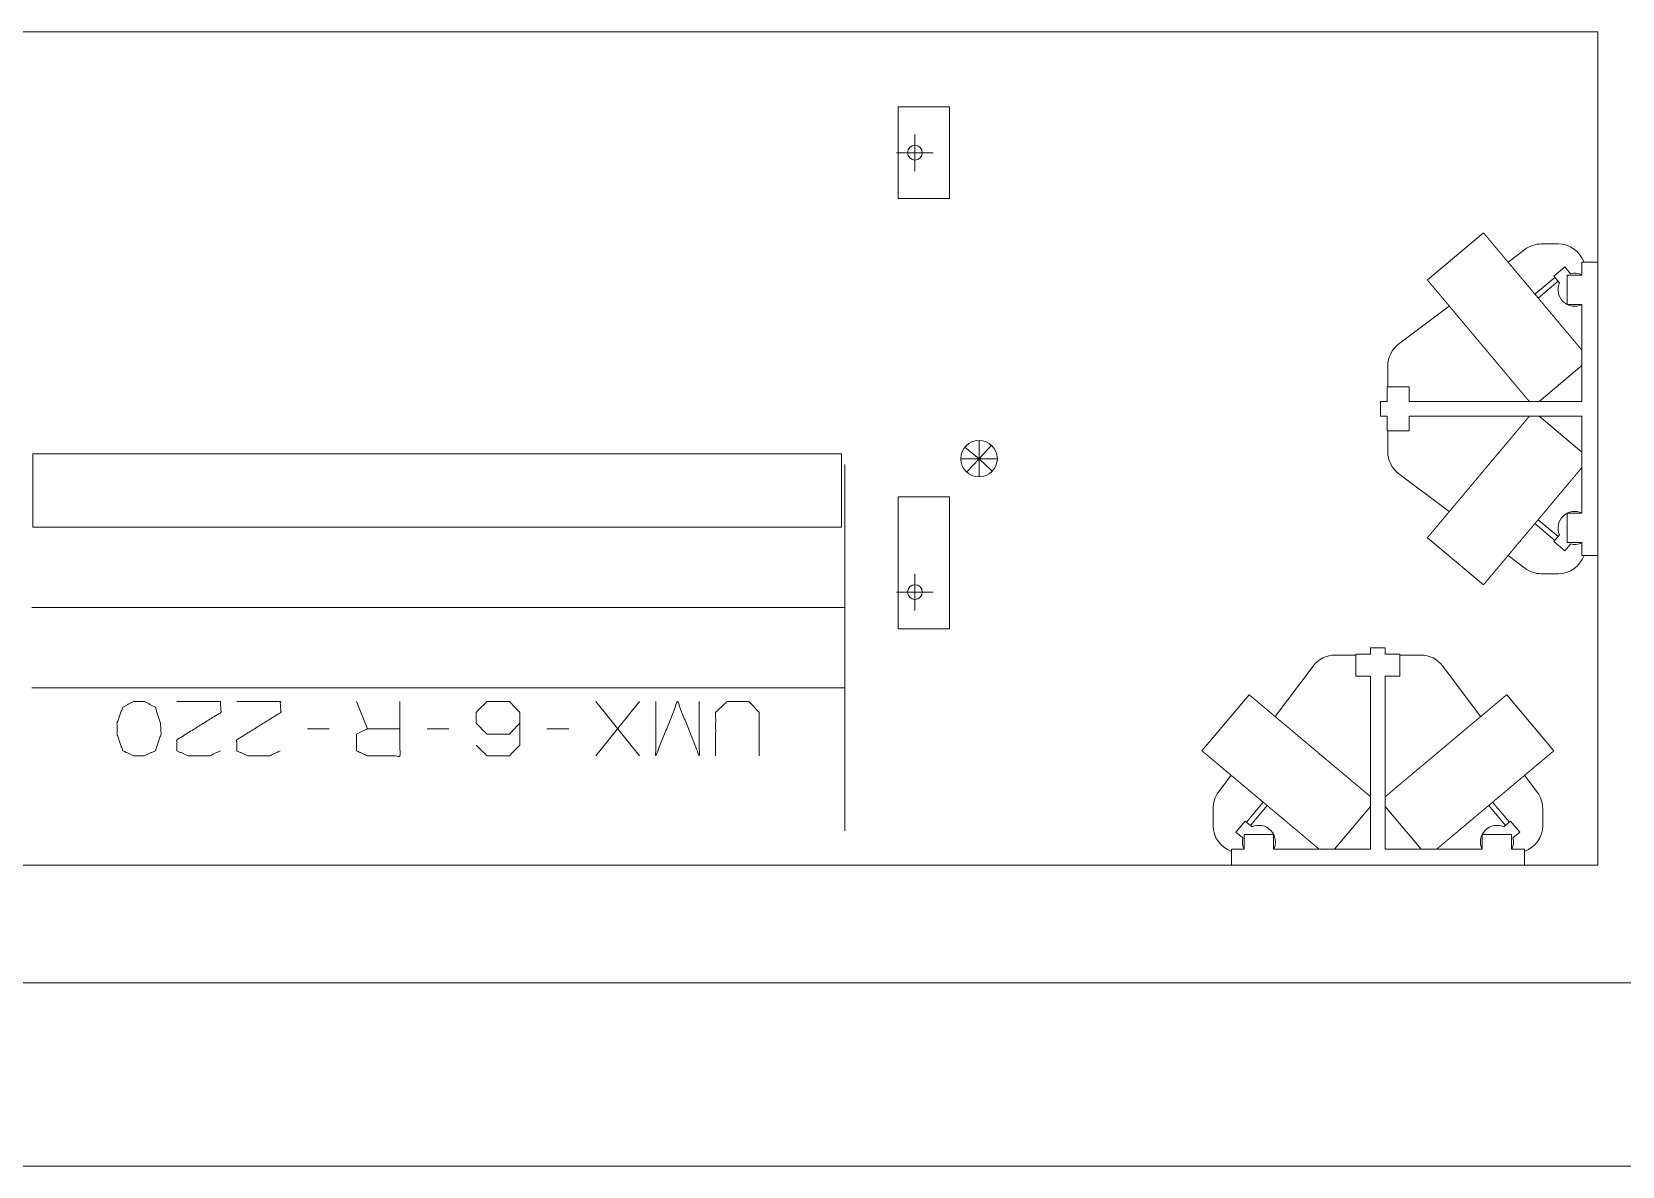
# Model space of a CAD drawing. Header units: millimetres. Extents: x 3056 to 110866, y 16649 to 58349.
# Drawn here: x 104170 to 108512, y 27499 to 30595 of the extents above; entities that cross this region are included whole.
import ezdxf

# ---------------------------------------------------------------- set-up
doc = ezdxf.new("R2010")
doc.units = ezdxf.units.MM
doc.layers.add('1', color=7, linetype='Continuous', true_color=0xffffff)

msp = doc.modelspace()

# ---------------------------------------------------------------- linework, layer by layer
at = {"layer": '1', "color": 80, "linetype": 'Continuous', "lineweight": 13}
for p, q in [((102818.5, 30595.3), (108445.5, 30595.3)), ((102818.5, 30595.3), (108445.5, 30595.3)), ((108445.5, 30595.3), (108445.5, 28321.3)), ((108445.5, 30595.3), (108445.5, 28321.3)), ((106676, 30390.3), (106536, 30390.3)), ((106536, 30390.3), (106536, 30140.3)), ((106676, 30140.3), (106676, 30390.3)), ((106581.5, 30215.3), (106581.5, 30315.3)), ((106631.5, 30265.3), (106531.5, 30265.3)), ((106536, 30140.3), (106676, 30140.3)), ((108133.9, 30046.6), (107980.6, 29918)), ((108291.5, 30016.3), (108337.5, 30016.3)), ((108246.5, 30001.3), (108200.7, 29966.9)), ((108402.5, 29966.3), (108402.5, 29931.3)), ((108445.5, 29966.3), (108402.5, 29966.3)), ((108328.4, 29925.2), (108274, 29879.6)), ((108325.5, 29928.7), (108355.6, 29953.9)), ((108341.2, 29909.9), (108325.5, 29928.7)), ((108371.3, 29935.2), (108355.6, 29953.9)), ((108402.5, 29931.3), (108362.5, 29931.3)), ((108362.5, 29851.3), (108362.5, 29931.3)), ((108283, 29868.8), (108337.4, 29914.5)), ((108040.4, 29846.8), (107902.5, 29743.3)), ((108402.5, 29851.3), (108362.5, 29851.3)), ((108402.5, 29851.3), (108402.5, 29586.3)), ((107872.5, 29626.3), (107872.5, 29683.3)), ((108285.4, 29586.3), (108402.5, 29684.5)), ((107930.5, 29626.3), (107870.5, 29626.3)), ((107870.5, 29586.3), (107870.5, 29626.3)), ((107930.5, 29586.3), (107930.5, 29626.3)), ((107870.5, 29586.3), (107852.5, 29586.3)), ((107852.5, 29546.3), (107852.5, 29586.3)), ((108402.5, 29586.3), (107930.5, 29586.3)), ((107870.5, 29546.3), (107852.5, 29546.3)), ((107867.8, 29546), (107867.8, 29546.3)), ((107867.8, 29546), (107870.5, 29546.1)), ((107870.5, 29546.3), (107870.5, 29506.3)), ((108402.5, 29546.3), (107930.5, 29546.3)), ((107930.5, 29546.3), (107930.5, 29506.3)), ((108402.5, 29448.1), (108285.4, 29546.3)), ((108402.5, 29546.3), (108402.5, 29281.3)), ((107930.5, 29506.3), (107870.5, 29506.3)), ((107872.5, 29449.3), (107872.5, 29506.3)), ((104173.5, 29243.3), (104173.5, 29443.3)), ((104173.5, 29443.3), (106381.5, 29443.3)), ((106381.5, 29443.3), (106381.5, 29243.3)), ((106756.5, 29430.3), (106717.6, 29461.8)), ((106756.5, 29430.3), (106756.5, 29480.3)), ((106756.5, 29430.3), (106790.8, 29466.7)), ((106756.5, 29430.3), (106706.5, 29430.3)), ((106756.5, 29430.3), (106722.1, 29393.9)), ((106756.5, 29430.3), (106756.5, 29380.3)), ((106756.5, 29430.3), (106806.5, 29430.3)), ((106756.5, 29430.3), (106792.8, 29396)), ((107902.5, 29389.3), (108040.4, 29285.8)), ((106676, 29326.3), (106536, 29326.3)), ((106536, 29326.3), (106536, 28966.3)), ((106676, 28966.3), (106676, 29326.3)), ((108362.5, 29201.3), (108362.5, 29281.3)), ((108402.5, 29281.3), (108362.5, 29281.3)), ((106381.5, 29243.3), (104173.5, 29243.3)), ((108274, 29253), (108328.4, 29207.4)), ((108337.4, 29218.1), (108283, 29263.8)), ((108341.2, 29222.7), (108325.5, 29203.9)), ((107980.6, 29214.6), (108133.9, 29086)), ((108325.5, 29203.9), (108355.6, 29178.7)), ((108371.3, 29197.4), (108355.6, 29178.7)), ((108402.5, 29201.3), (108362.5, 29201.3)), ((108402.5, 29201.3), (108402.5, 29166.3)), ((108200.7, 29165.7), (108246.5, 29131.3)), ((108445.5, 29166.3), (108402.5, 29166.3)), ((106581.5, 29016.3), (106581.5, 29116.3)), ((108337.5, 29116.3), (108291.5, 29116.3)), ((106631.5, 29066.3), (106531.5, 29066.3)), ((106390.5, 29024.2), (104170.5, 29024.2)), ((106536, 28966.3), (106676, 28966.3)), ((107728.5, 28894.3), (107785.5, 28894.3)), ((107825.5, 28896.3), (107785.5, 28896.3)), ((107785.5, 28836.3), (107785.5, 28896.3)), ((107825.2, 28898.9), (107825.3, 28896.3)), ((107825.2, 28898.9), (107825.5, 28898.9)), ((107825.5, 28896.3), (107825.5, 28914.3)), ((107825.5, 28914.3), (107865.5, 28914.3)), ((107865.5, 28896.3), (107865.5, 28914.3)), ((107865.5, 28896.3), (107905.5, 28896.3)), ((107905.5, 28836.3), (107905.5, 28896.3)), ((107905.5, 28894.3), (107962.5, 28894.3)), ((107668.5, 28864.3), (107565, 28726.3)), ((107825.5, 28836.3), (107785.5, 28836.3)), ((107825.5, 28364.3), (107825.5, 28836.3)), ((107865.5, 28364.3), (107865.5, 28836.3)), ((107865.5, 28836.3), (107905.5, 28836.3)), ((108125.9, 28726.3), (108022.5, 28864.3)), ((104170.5, 28805.1), (106390.5, 28805.1)), ((105056.9, 28767.6), (105086.6, 28692.6)), ((105829.4, 28767.6), (105710.6, 28619.2)), ((105710.6, 28767.6), (105829.4, 28619.2)), ((107493.8, 28786.1), (107365.2, 28632.9)), ((108325.7, 28632.9), (108197.2, 28786.1)), ((104923.1, 28692.6), (104982.5, 28692.6)), ((105250, 28692.6), (105309.4, 28692.6)), ((105576.9, 28692.6), (105636.2, 28692.6)), ((107444.8, 28566.1), (107410.5, 28520.3)), ((108280.5, 28520.3), (108246.1, 28566.1)), ((107532.2, 28492.8), (107486.6, 28438.4)), ((107497.3, 28429.4), (107542.9, 28483.8)), ((108148, 28483.8), (108193.7, 28429.4)), ((108204.4, 28438.4), (108158.7, 28492.8)), ((107395.5, 28429.3), (107395.5, 28475.3)), ((107483.1, 28441.3), (107457.9, 28411.2)), ((107501.9, 28425.6), (107483.1, 28441.3)), ((107727.2, 28364.3), (107825.5, 28481.4)), ((107865.5, 28481.4), (107963.7, 28364.3)), ((108189.1, 28425.6), (108207.8, 28441.3)), ((108207.8, 28441.3), (108233.1, 28411.2)), ((108295.5, 28475.3), (108295.5, 28429.3)), ((107476.6, 28395.4), (107457.9, 28411.2)), ((107480.5, 28364.3), (107480.5, 28404.3)), ((107480.5, 28404.3), (107560.5, 28404.3)), ((107560.5, 28364.3), (107560.5, 28404.3)), ((108130.5, 28364.3), (108130.5, 28404.3)), ((108130.5, 28404.3), (108210.5, 28404.3)), ((108210.5, 28364.3), (108210.5, 28404.3)), ((108214.3, 28395.4), (108233.1, 28411.2)), ((107445.5, 28321.3), (107445.5, 28364.3)), ((107480.5, 28364.3), (107445.5, 28364.3)), ((107825.5, 28364.3), (107560.5, 28364.3)), ((108130.5, 28364.3), (107865.5, 28364.3)), ((108245.5, 28364.3), (108210.5, 28364.3)), ((108245.5, 28321.3), (108245.5, 28364.3)), ((108445.5, 28321.3), (102818.5, 28321.3)), ((108445.5, 28321.3), (102818.5, 28321.3))]:
    msp.add_line(p, q, dxfattribs=at)
at = {"layer": '1', "color": 143, "linetype": 'Continuous', "lineweight": 13}
for p, q in [((110866.5, 27999.3), (91386.5, 27999.3)), ((3056.5, 27499.3), (110866.5, 27499.3))]:
    msp.add_line(p, q, dxfattribs=at)
at = {"layer": '1', "color": 9, "linetype": 'Continuous', "lineweight": 13}
msp.add_line((106356.5, 27499.3), (110866.5, 27499.3), dxfattribs=at)
at = {"layer": '1', "color": 80, "linetype": 'Continuous', "lineweight": 13}
for centre, radius in [((106581.5, 30265.3), 20), ((106756.5, 29430.3), 50), ((106581.5, 29066.3), 20)]:
    msp.add_circle(centre, radius, dxfattribs=at)
for centre, radius, start, end in [((108291.5, 29941.3), 75, 90, 126.8699), ((108337.5, 29941.3), 75, 19.4723, 90), ((108382.5, 29891.3), 45.2, 63.7683, 104.2622), ((108382.5, 29891.3), 45.2, 155.7378, 296.2321), ((107947.5, 29683.3), 75, 126.8699, 180), ((107947.5, 29449.3), 75, 180, 233.1301), ((108382.5, 29241.3), 45.2, 63.7679, 204.2622), ((108382.5, 29241.3), 45.2, 255.7378, 296.2317), ((108337.5, 29191.3), 75, 270, 340.5277), ((108291.5, 29191.3), 75, 233.1301, 270), ((107728.5, 28819.3), 75, 90, 143.1301), ((107962.5, 28819.3), 75, 36.8699, 90), ((107470.5, 28475.3), 75, 143.1301, 180), ((108220.5, 28475.3), 75, 0, 36.8699), ((107470.5, 28429.3), 75, 180, 250.5277), ((107520.5, 28384.3), 45.2, 333.7679, 114.2622), ((108170.5, 28384.3), 45.2, 65.7378, 206.2321), ((108220.5, 28429.3), 75, 289.4723, 0), ((107520.5, 28384.3), 45.2, 165.7378, 206.2317), ((108170.5, 28384.3), 45.2, 333.7683, 14.2622)]:
    msp.add_arc(centre, radius, start, end, dxfattribs=at)
for points, knots in [([(108278.5, 29874.2), (108274.1, 29879.4), (108271.9, 29882), (108267.6, 29887.2), (108265.4, 29889.8), (108263.2, 29892.4), (108261, 29895), (108258.9, 29897.6), (108256.7, 29900.1), (108254.6, 29902.7), (108252.4, 29905.3), (108250.3, 29907.8), (108248.1, 29910.4), (108243.9, 29915.5), (108241.8, 29918), (108239.6, 29920.5), (108235.5, 29925.5), (108231.3, 29930.4), (108229.2, 29932.9), (108227.2, 29935.3), (108225.2, 29937.7), (108221.1, 29942.6), (108219.1, 29944.9), (108215.2, 29949.7), (108211.3, 29954.3), (108209.3, 29956.6), (108205.5, 29961.1), (108201.8, 29965.6), (108200, 29967.8), (108196.3, 29972.1), (108192.8, 29976.4), (108191, 29978.4), (108189.3, 29980.5), (108187.6, 29982.5), (108185.9, 29984.6), (108184.2, 29986.5), (108182.6, 29988.5), (108179.4, 29992.3), (108177.8, 29994.2), (108176.2, 29996.1), (108174.7, 29997.9), (108173.2, 29999.7), (108171.7, 30001.5), (108170.2, 30003.2), (108168.8, 30004.9), (108167.4, 30006.6), (108166, 30008.2), (108164.6, 30009.9), (108162, 30013), (108160.7, 30014.5), (108159.5, 30016.1), (108157, 30018.9), (108154.7, 30021.7), (108153.6, 30023), (108152.5, 30024.3), (108151.5, 30025.6), (108150.4, 30026.8), (108148.5, 30029.2), (108147.5, 30030.3), (108146.6, 30031.4), (108144.9, 30033.4), (108143.3, 30035.4), (108142.5, 30036.2), (108141.1, 30037.9), (108140.4, 30038.8), (108139.8, 30039.5), (108139.2, 30040.2), (108138.6, 30040.9), (108138.1, 30041.6), (108137.6, 30042.1), (108137.1, 30042.7), (108136.2, 30043.7), (108135.9, 30044.2), (108135.5, 30044.6), (108135.2, 30045), (108134.9, 30045.3), (108134.7, 30045.6), (108134.4, 30045.9), (108134.3, 30046.1), (108134.1, 30046.2), (108134, 30046.4), (108133.9, 30046.5), (108133.9, 30046.6)], [0, 0, 0.030185, 0.045299, 0.075439, 0.090474, 0.105522, 0.12053, 0.135481, 0.150463, 0.165338, 0.180244, 0.195045, 0.209875, 0.239308, 0.253931, 0.268514, 0.297486, 0.326184, 0.340412, 0.354611, 0.368628, 0.396555, 0.410404, 0.437764, 0.46471, 0.477995, 0.50429, 0.530133, 0.542937, 0.568075, 0.592666, 0.604687, 0.616729, 0.628467, 0.640226, 0.651663, 0.66313, 0.685411, 0.696285, 0.707119, 0.717614, 0.728138, 0.738313, 0.748528, 0.758353, 0.76821, 0.777686, 0.787184, 0.805462, 0.814204, 0.822976, 0.839785, 0.855772, 0.863415, 0.871027, 0.878233, 0.885461, 0.899084, 0.905501, 0.911897, 0.923882, 0.935018, 0.940182, 0.950008, 0.954739, 0.959006, 0.963264, 0.967118, 0.970943, 0.974355, 0.977736, 0.983614, 0.986141, 0.988628, 0.990682, 0.992727, 0.994299, 0.995901, 0.997051, 0.998172, 0.99888, 0.999548, 1, 1]), ([(108125.3, 29745.6), (108123.1, 29748.2), (108120.9, 29750.9), (108116.5, 29756.1), (108112.2, 29761.2), (108107.8, 29766.4), (108105.7, 29769), (108103.5, 29771.6), (108101.4, 29774.1), (108099.2, 29776.7), (108097.1, 29779.3), (108094.9, 29781.8), (108092.8, 29784.4), (108090.7, 29786.9), (108088.5, 29789.4), (108084.3, 29794.4), (108080.2, 29799.4), (108078.1, 29801.9), (108074, 29806.8), (108069.9, 29811.6), (108067.9, 29814), (108065.9, 29816.4), (108062, 29821.1), (108058.1, 29825.7), (108054.2, 29830.3), (108052.3, 29832.6), (108050.4, 29834.8), (108046.7, 29839.2), (108044.9, 29841.4), (108043.1, 29843.6), (108039.6, 29847.8), (108037.8, 29849.9), (108036.1, 29851.9), (108034.4, 29854), (108032.7, 29856), (108031, 29858), (108029.4, 29859.9), (108027.7, 29861.9), (108026.1, 29863.8), (108023, 29867.5), (108020, 29871.1), (108017, 29874.7), (108015.6, 29876.4), (108014.2, 29878.1), (108012.8, 29879.7), (108011.4, 29881.3), (108008.8, 29884.5), (108006.2, 29887.5), (108005, 29888.9), (108003.8, 29890.4), (108002.7, 29891.8), (108001.5, 29893.1), (107999.3, 29895.8), (107998.3, 29897), (107997.2, 29898.3), (107996.2, 29899.4), (107995.2, 29900.6), (107994.3, 29901.7), (107993.4, 29902.8), (107991.6, 29904.9), (107990, 29906.8), (107988.6, 29908.6), (107987.9, 29909.4), (107986.6, 29910.9), (107986, 29911.7), (107985.4, 29912.3), (107984.8, 29913), (107983.9, 29914.2), (107983.4, 29914.7), (107983, 29915.2), (107982.3, 29916), (107981.7, 29916.7), (107981.2, 29917.3), (107981.1, 29917.5), (107980.9, 29917.7), (107980.8, 29917.8), (107980.7, 29917.9), (107980.7, 29918), (107980.6, 29918)], [0, 0, 0.015122, 0.030214, 0.060381, 0.090511, 0.120536, 0.135507, 0.150458, 0.165373, 0.180248, 0.195078, 0.209878, 0.224594, 0.239331, 0.253923, 0.283027, 0.311865, 0.326204, 0.354609, 0.382695, 0.396543, 0.410422, 0.437782, 0.464726, 0.491245, 0.504305, 0.517344, 0.542951, 0.55549, 0.568058, 0.592657, 0.604699, 0.61672, 0.628478, 0.640207, 0.651683, 0.663119, 0.674285, 0.685429, 0.707098, 0.728146, 0.748505, 0.758361, 0.768196, 0.777693, 0.787169, 0.805447, 0.822991, 0.831356, 0.83976, 0.847758, 0.855777, 0.87101, 0.878237, 0.885434, 0.892276, 0.899087, 0.905483, 0.9119, 0.923884, 0.93502, 0.945288, 0.950019, 0.958977, 0.963274, 0.967098, 0.970944, 0.977707, 0.980676, 0.983615, 0.988608, 0.992697, 0.995901, 0.997021, 0.998172, 0.998849, 0.999557, 0.999774, 1, 1]), ([(108402.5, 29726.4), (108400.2, 29729.2), (108398.9, 29730.6), (108397.7, 29732.1), (108395.2, 29735.1), (108393.9, 29736.7), (108392.6, 29738.2), (108389.8, 29741.5), (108388.4, 29743.2), (108387, 29744.9), (108385.5, 29746.7), (108382.5, 29750.2), (108381, 29752), (108377.8, 29755.8), (108376.2, 29757.7), (108374.6, 29759.6), (108371.3, 29763.6), (108369.6, 29765.6), (108366.2, 29769.7), (108364.4, 29771.8), (108362.6, 29773.9), (108360.8, 29776), (108357.2, 29780.4), (108355.4, 29782.6), (108353.5, 29784.8), (108351.6, 29787.1), (108349.7, 29789.3), (108347.8, 29791.6), (108343.9, 29796.2), (108342, 29798.5), (108340, 29800.9), (108338, 29803.3), (108334, 29808.1), (108329.9, 29812.9), (108327.8, 29815.4), (108325.8, 29817.8), (108321.6, 29822.8), (108319.5, 29825.3), (108317.4, 29827.8), (108313.2, 29832.8), (108311.1, 29835.4), (108308.9, 29837.9), (108304.6, 29843), (108302.5, 29845.6), (108300.3, 29848.2), (108296, 29853.4), (108293.8, 29856), (108291.6, 29858.6), (108289.4, 29861.2), (108287.2, 29863.8), (108285.1, 29866.4), (108280.7, 29871.6), (108278.5, 29874.2)], [0, 0, 0.018636, 0.028429, 0.038186, 0.058639, 0.069253, 0.079913, 0.102069, 0.11354, 0.125036, 0.136915, 0.161069, 0.173345, 0.19863, 0.211675, 0.224674, 0.251445, 0.265136, 0.29293, 0.306961, 0.321348, 0.33571, 0.365063, 0.380018, 0.394999, 0.410228, 0.425482, 0.440965, 0.472253, 0.487988, 0.504001, 0.519978, 0.552408, 0.58521, 0.601837, 0.618419, 0.652014, 0.668937, 0.685895, 0.720049, 0.73728, 0.754466, 0.789126, 0.806543, 0.823996, 0.858997, 0.876569, 0.894106, 0.911745, 0.929349, 0.947009, 0.982329, 1, 1]), ([(108259, 29586.3), (108258.1, 29587.3), (108257.3, 29588.4), (108256.3, 29589.5), (108255.4, 29590.6), (108254.4, 29591.7), (108253.4, 29592.9), (108252.4, 29594.1), (108251.4, 29595.4), (108249.2, 29598), (108248, 29599.4), (108245.6, 29602.2), (108244.4, 29603.7), (108243.1, 29605.2), (108241.9, 29606.7), (108239.2, 29609.8), (108237.9, 29611.5), (108236.5, 29613.1), (108235.1, 29614.8), (108233.6, 29616.5), (108232.2, 29618.3), (108230.7, 29620), (108229.2, 29621.8), (108227.7, 29623.6), (108226.1, 29625.5), (108224.5, 29627.4), (108222.9, 29629.3), (108221.3, 29631.2), (108219.6, 29633.2), (108216.3, 29637.2), (108214.6, 29639.2), (108212.8, 29641.3), (108209.3, 29645.5), (108207.5, 29647.6), (108205.7, 29649.8), (108203.9, 29651.9), (108200.2, 29656.4), (108198.3, 29658.6), (108196.4, 29660.9), (108194.5, 29663.2), (108192.6, 29665.4), (108190.6, 29667.8), (108188.7, 29670.1), (108184.7, 29674.8), (108180.7, 29679.6), (108176.6, 29684.4), (108172.5, 29689.3), (108170.4, 29691.8), (108168.4, 29694.3), (108164.2, 29699.3), (108159.9, 29704.3), (108157.8, 29706.9), (108155.7, 29709.4), (108153.5, 29712), (108151.4, 29714.5), (108147.1, 29719.7), (108142.7, 29724.8), (108140.6, 29727.4), (108138.4, 29730), (108134, 29735.2), (108131.8, 29737.8), (108127.5, 29743), (108125.3, 29745.6)], [0, 0, 0.006472, 0.012911, 0.019852, 0.026751, 0.034109, 0.041476, 0.049284, 0.057068, 0.073527, 0.08221, 0.0999, 0.108981, 0.118469, 0.127924, 0.147695, 0.157968, 0.168209, 0.178869, 0.189507, 0.200546, 0.211561, 0.222945, 0.234296, 0.246058, 0.257777, 0.269831, 0.281919, 0.294299, 0.319431, 0.332127, 0.345163, 0.371474, 0.384805, 0.398378, 0.411983, 0.439701, 0.453837, 0.46795, 0.48233, 0.496678, 0.511293, 0.525875, 0.555489, 0.585533, 0.615941, 0.646676, 0.662238, 0.677768, 0.709134, 0.740787, 0.756747, 0.772675, 0.788726, 0.804744, 0.837029, 0.869457, 0.88571, 0.901996, 0.934606, 0.950941, 0.983666, 1, 1]), ([(107980.6, 29214.6), (107980.7, 29214.6), (107980.7, 29214.7), (107980.9, 29214.9), (107981.1, 29215.1), (107981.2, 29215.3), (107981.7, 29215.8), (107982, 29216.2), (107982.3, 29216.6), (107983, 29217.4), (107983.4, 29217.9), (107983.9, 29218.4), (107984.4, 29219), (107984.9, 29219.6), (107985.4, 29220.3), (107986, 29220.9), (107986.6, 29221.7), (107987.2, 29222.4), (107987.9, 29223.2), (107988.6, 29224), (107989.3, 29224.9), (107990.9, 29226.8), (107991.7, 29227.7), (107992.5, 29228.8), (107993.4, 29229.8), (107994.3, 29230.9), (107995.3, 29232), (107996.2, 29233.2), (107997.2, 29234.4), (107999.3, 29236.8), (108001.5, 29239.5), (108002.7, 29240.9), (108003.8, 29242.2), (108006.3, 29245.1), (108008.8, 29248.2), (108011.5, 29251.3), (108012.8, 29252.9), (108014.2, 29254.6), (108017.1, 29258), (108020, 29261.5), (108023, 29265.1), (108024.6, 29267), (108026.2, 29268.9), (108027.8, 29270.8), (108031.1, 29274.7), (108032.7, 29276.7), (108036.1, 29280.7), (108037.9, 29282.8), (108039.6, 29284.9), (108043.2, 29289.1), (108046.8, 29293.4), (108050.5, 29297.9), (108052.4, 29300.1), (108054.3, 29302.4), (108056.2, 29304.7), (108058.1, 29306.9), (108062, 29311.6), (108066, 29316.3), (108070, 29321.1), (108074.1, 29325.9), (108078.2, 29330.8), (108080.3, 29333.3), (108082.3, 29335.8), (108086.5, 29340.8), (108090.8, 29345.8), (108095, 29350.9), (108097.2, 29353.5), (108099.3, 29356), (108103.6, 29361.2), (108105.8, 29363.7), (108108, 29366.3), (108110.1, 29368.9), (108112.3, 29371.5), (108114.5, 29374.1), (108116.7, 29376.7), (108118.8, 29379.3), (108121, 29381.9), (108123.2, 29384.5), (108125.4, 29387.1), (108127.6, 29389.7), (108132, 29394.9), (108134.1, 29397.5), (108136.3, 29400.1), (108138.5, 29402.7), (108140.7, 29405.3), (108142.8, 29407.9), (108145, 29410.5), (108147.2, 29413.1), (108151.5, 29418.2), (108153.6, 29420.7), (108155.8, 29423.3), (108160, 29428.4), (108162.1, 29430.9), (108164.3, 29433.4), (108168.4, 29438.4), (108170.5, 29440.9), (108172.6, 29443.4), (108176.7, 29448.2), (108180.8, 29453.1), (108182.8, 29455.5), (108184.8, 29457.9), (108186.8, 29460.2), (108188.7, 29462.6), (108190.7, 29464.9), (108192.6, 29467.2), (108196.5, 29471.8), (108198.4, 29474), (108200.2, 29476.3), (108204, 29480.7), (108205.8, 29482.9), (108207.6, 29485), (108211.1, 29489.3), (108214.6, 29493.4), (108216.3, 29495.4), (108218, 29497.5), (108219.7, 29499.4), (108222.9, 29503.3), (108224.5, 29505.3), (108227.7, 29509), (108229.2, 29510.8), (108230.7, 29512.6), (108233.7, 29516.1), (108235.1, 29517.8), (108236.5, 29519.5), (108237.9, 29521.1), (108240.6, 29524.3), (108241.9, 29525.9), (108244.4, 29528.9), (108245.6, 29530.4), (108246.8, 29531.8), (108249.2, 29534.6), (108251.4, 29537.2), (108252.4, 29538.4), (108253.4, 29539.7), (108255.4, 29542), (108257.2, 29544.2), (108258.1, 29545.3), (108259, 29546.3)], [0, 0, 0.000117, 0.000247, 0.000952, 0.001549, 0.002131, 0.003796, 0.004863, 0.005926, 0.00852, 0.010063, 0.01159, 0.013352, 0.015125, 0.017112, 0.019115, 0.021332, 0.023565, 0.026008, 0.028466, 0.031138, 0.036699, 0.039608, 0.042727, 0.045841, 0.049164, 0.052503, 0.056042, 0.059586, 0.067106, 0.075022, 0.079194, 0.083354, 0.092089, 0.101209, 0.110717, 0.115656, 0.120581, 0.130833, 0.141416, 0.152363, 0.157997, 0.163643, 0.169439, 0.181208, 0.187156, 0.199386, 0.205632, 0.211894, 0.224681, 0.237752, 0.251068, 0.257843, 0.264639, 0.271531, 0.27844, 0.292445, 0.306672, 0.321105, 0.335703, 0.350468, 0.357928, 0.3654, 0.380463, 0.395665, 0.410963, 0.418669, 0.426364, 0.441864, 0.449638, 0.457422, 0.465225, 0.473044, 0.480877, 0.48869, 0.496548, 0.504385, 0.512248, 0.52009, 0.527953, 0.543633, 0.551491, 0.559319, 0.567137, 0.574956, 0.582754, 0.590543, 0.598312, 0.613807, 0.621503, 0.629209, 0.644502, 0.6521, 0.659683, 0.674742, 0.682198, 0.689669, 0.704424, 0.719023, 0.726219, 0.733431, 0.740524, 0.747632, 0.754649, 0.761649, 0.775425, 0.7822, 0.788986, 0.802297, 0.808808, 0.815339, 0.828116, 0.840604, 0.846715, 0.852804, 0.858763, 0.870492, 0.876294, 0.887549, 0.893002, 0.898466, 0.90904, 0.914161, 0.919262, 0.924182, 0.933861, 0.93859, 0.947701, 0.952043, 0.956406, 0.964708, 0.97261, 0.976345, 0.9801, 0.987169, 0.993797, 0.996907, 1, 1]), ([(106390.5, 28914.6), (106390.5, 28924.8), (106390.5, 28935), (106390.5, 28945.2), (106390.5, 28955.4), (106390.5, 28965.6), (106390.5, 28975.7), (106390.5, 28985.8), (106390.5, 28995.9), (106390.5, 29005.9), (106390.5, 29015.9), (106390.5, 29025.9), (106390.5, 29035.8), (106390.5, 29045.7), (106390.5, 29055.5), (106390.5, 29065.3), (106390.5, 29070.1), (106390.5, 29079.8), (106390.5, 29089.4), (106390.5, 29098.9), (106390.5, 29108.3), (106390.5, 29117.7), (106390.5, 29122.4), (106390.5, 29131.6), (106390.5, 29140.7), (106390.5, 29149.8), (106390.5, 29158.7), (106390.5, 29167.6), (106390.5, 29172), (106390.5, 29180.7), (106390.5, 29189.2), (106390.5, 29197.7), (106390.5, 29206), (106390.5, 29210.2), (106390.5, 29218.4), (106390.5, 29226.4), (106390.5, 29234.3), (106390.5, 29242.1), (106390.5, 29249.7), (106390.5, 29257.2), (106390.5, 29264.6), (106390.5, 29268.2), (106390.5, 29275.3), (106390.5, 29282.3), (106390.5, 29289.1), (106390.5, 29295.8), (106390.5, 29302.3), (106390.5, 29308.7), (106390.5, 29314.9), (106390.5, 29320.9), (106390.5, 29326.8), (106390.5, 29332.5), (106390.5, 29338), (106390.5, 29343.3), (106390.5, 29348.5), (106390.5, 29353.5), (106390.5, 29358.3), (106390.5, 29362.9), (106390.5, 29367.3), (106390.5, 29371.5), (106390.5, 29375.6), (106390.5, 29379.4), (106390.5, 29383.1), (106390.5, 29386.6), (106390.5, 29389.8), (106390.5, 29392.9), (106390.5, 29395.8), (106390.5, 29398.5), (106390.5, 29400.9), (106390.5, 29403.2), (106390.5, 29405.3), (106390.5, 29406.2), (106390.5, 29408), (106390.5, 29409.6), (106390.5, 29410.2), (106390.5, 29411.5), (106390.5, 29412.5), (106390.5, 29413.3), (106390.5, 29414), (106390.5, 29414.4), (106390.5, 29414.5), (106390.5, 29414.6)], [0, 0, 0.020394, 0.040788, 0.061161, 0.081508, 0.101822, 0.122095, 0.142314, 0.162476, 0.182568, 0.202587, 0.22252, 0.242359, 0.262102, 0.281729, 0.301245, 0.310939, 0.330259, 0.349446, 0.368486, 0.387367, 0.406094, 0.415413, 0.43388, 0.452169, 0.470271, 0.488173, 0.505879, 0.514621, 0.532004, 0.549165, 0.566098, 0.582794, 0.59108, 0.60741, 0.623487, 0.639309, 0.654861, 0.670138, 0.68514, 0.699856, 0.707069, 0.721346, 0.735321, 0.748989, 0.762351, 0.775389, 0.788111, 0.800498, 0.812558, 0.824274, 0.835651, 0.846679, 0.857358, 0.867676, 0.877635, 0.887224, 0.896447, 0.9053, 0.913772, 0.921868, 0.929578, 0.936902, 0.943834, 0.950375, 0.956518, 0.962265, 0.967615, 0.972557, 0.977098, 0.98123, 0.983194, 0.986713, 0.989824, 0.991168, 0.993661, 0.99574, 0.997402, 0.998651, 0.999481, 0.999794, 1, 1]), ([(108133.9, 29086), (108133.9, 29086.1), (108134, 29086.2), (108134.1, 29086.3), (108134.3, 29086.5), (108134.4, 29086.7), (108134.9, 29087.3), (108135.2, 29087.6), (108135.5, 29088), (108136.2, 29088.9), (108136.7, 29089.4), (108137.1, 29089.9), (108137.6, 29090.5), (108138.1, 29091), (108138.6, 29091.7), (108139.2, 29092.4), (108139.8, 29093.1), (108140.4, 29093.9), (108141.1, 29094.7), (108141.8, 29095.5), (108142.5, 29096.4), (108143.3, 29097.3), (108144.1, 29098.2), (108144.9, 29099.2), (108146.6, 29101.2), (108148.5, 29103.5), (108150.5, 29105.8), (108151.5, 29107.1), (108152.5, 29108.3), (108153.6, 29109.6), (108154.8, 29110.9), (108155.9, 29112.3), (108157.1, 29113.7), (108159.5, 29116.6), (108162.1, 29119.6), (108164.7, 29122.8), (108167.4, 29126.1), (108170.3, 29129.5), (108171.8, 29131.2), (108173.3, 29133), (108174.8, 29134.8), (108177.9, 29138.5), (108179.5, 29140.4), (108181.1, 29142.3), (108182.7, 29144.2), (108186, 29148.2), (108187.7, 29150.2), (108189.4, 29152.2), (108192.9, 29156.4), (108196.4, 29160.6), (108200.1, 29165), (108202, 29167.2), (108203.8, 29169.4), (108205.7, 29171.6), (108209.5, 29176.2), (108211.4, 29178.5), (108213.4, 29180.8), (108215.3, 29183.1), (108217.3, 29185.5), (108219.3, 29187.9), (108221.3, 29190.2), (108223.3, 29192.6), (108225.3, 29195.1), (108227.4, 29197.5), (108231.5, 29202.4), (108233.6, 29204.9), (108237.7, 29209.8), (108239.8, 29212.3), (108244.1, 29217.4), (108248.3, 29222.5), (108250.5, 29225), (108254.8, 29230.2), (108256.9, 29232.7), (108261.3, 29237.9), (108263.5, 29240.5), (108265.6, 29243.1), (108270, 29248.3), (108272.2, 29250.9), (108274.4, 29253.5), (108276.6, 29256.1), (108278.7, 29258.7), (108280.9, 29261.3), (108283.1, 29263.9), (108285.3, 29266.5), (108287.5, 29269.1), (108291.8, 29274.3), (108294, 29276.9), (108296.2, 29279.5), (108298.4, 29282.1), (108300.5, 29284.7), (108304.8, 29289.8), (108307, 29292.3), (108309.1, 29294.9), (108313.4, 29300), (108317.6, 29305), (108321.8, 29310), (108325.9, 29315), (108328, 29317.4), (108330.1, 29319.9), (108332.1, 29322.3), (108334.1, 29324.7), (108336.1, 29327.1), (108338.1, 29329.5), (108342.1, 29334.2), (108344, 29336.5), (108346, 29338.8), (108349.8, 29343.4), (108353.6, 29347.9), (108355.4, 29350.1), (108359.1, 29354.5), (108360.9, 29356.6), (108364.5, 29360.9), (108366.2, 29363), (108369.7, 29367), (108371.4, 29369.1), (108374.7, 29373), (108376.3, 29374.9), (108377.9, 29376.9), (108381, 29380.6), (108382.5, 29382.4), (108384.1, 29384.2), (108385.5, 29386), (108387, 29387.7), (108388.4, 29389.4), (108391.2, 29392.7), (108392.6, 29394.4), (108393.9, 29395.9), (108395.2, 29397.5), (108396.5, 29399), (108397.7, 29400.5), (108400.2, 29403.4), (108402.5, 29406.1)], [0, 0, 0.000243, 0.000608, 0.000985, 0.001593, 0.002212, 0.003937, 0.005043, 0.006144, 0.008832, 0.010419, 0.012018, 0.013844, 0.015681, 0.017745, 0.01982, 0.022118, 0.024431, 0.026967, 0.029514, 0.032284, 0.035069, 0.038067, 0.04107, 0.047532, 0.054452, 0.061797, 0.065698, 0.069594, 0.073698, 0.077818, 0.082129, 0.086456, 0.095511, 0.104972, 0.114823, 0.12507, 0.135698, 0.141186, 0.146691, 0.152362, 0.163877, 0.169737, 0.175742, 0.181759, 0.194127, 0.200452, 0.206788, 0.219775, 0.233034, 0.246584, 0.253504, 0.260403, 0.267433, 0.281633, 0.288779, 0.296054, 0.303318, 0.310694, 0.31808, 0.325547, 0.333024, 0.340598, 0.348182, 0.363486, 0.371233, 0.386775, 0.394598, 0.410355, 0.426211, 0.434201, 0.450227, 0.458246, 0.474388, 0.482479, 0.490581, 0.506818, 0.514961, 0.523087, 0.531234, 0.539365, 0.547513, 0.555644, 0.563786, 0.571907, 0.58814, 0.596247, 0.604333, 0.612404, 0.620454, 0.636515, 0.644489, 0.652479, 0.66833, 0.684077, 0.699681, 0.715137, 0.722782, 0.730443, 0.738006, 0.745554, 0.753026, 0.760488, 0.775219, 0.782473, 0.789744, 0.804018, 0.818054, 0.824948, 0.838604, 0.845356, 0.858591, 0.865075, 0.877857, 0.884184, 0.896495, 0.902507, 0.908498, 0.920155, 0.925801, 0.931462, 0.936925, 0.942398, 0.9477, 0.958078, 0.963187, 0.968082, 0.972998, 0.977695, 0.982413, 0.991412, 1, 1]), ([(106390.5, 28414.6), (106390.5, 28414.8), (106390.5, 28415.1), (106390.5, 28415.6), (106390.5, 28415.9), (106390.5, 28416.8), (106390.5, 28417.8), (106390.5, 28419.1), (106390.5, 28420.5), (106390.5, 28422.2), (106390.5, 28424), (106390.5, 28426.1), (106390.5, 28428.4), (106390.5, 28430.8), (106390.5, 28433.5), (106390.5, 28436.4), (106390.5, 28439.5), (106390.5, 28442.7), (106390.5, 28444.4), (106390.5, 28448), (106390.5, 28451.7), (106390.5, 28455.7), (106390.5, 28459.8), (106390.5, 28464.2), (106390.5, 28468.7), (106390.5, 28473.4), (106390.5, 28478.3), (106390.5, 28483.3), (106390.5, 28488.6), (106390.5, 28494), (106390.5, 28499.6), (106390.5, 28505.4), (106390.5, 28508.4), (106390.5, 28514.4), (106390.5, 28520.6), (106390.5, 28527), (106390.5, 28533.5), (106390.5, 28540.2), (106390.5, 28547), (106390.5, 28554), (106390.5, 28557.5), (106390.5, 28564.7), (106390.5, 28572.1), (106390.5, 28575.8), (106390.5, 28583.4), (106390.5, 28587.2), (106390.5, 28595), (106390.5, 28602.9), (106390.5, 28610.9), (106390.5, 28619.1), (106390.5, 28627.4), (106390.5, 28635.8), (106390.5, 28644.3), (106390.5, 28653), (106390.5, 28661.7), (106390.5, 28670.6), (106390.5, 28679.5), (106390.5, 28688.6), (106390.5, 28697.7), (106390.5, 28706.9), (106390.5, 28716.3), (106390.5, 28725.7), (106390.5, 28735.1), (106390.5, 28744.7), (106390.5, 28754.3), (106390.5, 28764), (106390.5, 28773.8), (106390.5, 28778.7), (106390.5, 28788.5), (106390.5, 28798.4), (106390.5, 28808.4), (106390.5, 28818.4), (106390.5, 28828.4), (106390.5, 28838.4), (106390.5, 28848.5), (106390.5, 28853.6), (106390.5, 28863.7), (106390.5, 28873.9), (106390.5, 28884.1), (106390.5, 28894.3), (106390.5, 28904.4), (106390.5, 28914.6)], [0, 0, 0.000212, 0.000836, 0.001873, 0.002603, 0.004265, 0.006339, 0.008832, 0.011737, 0.015049, 0.018775, 0.022908, 0.027442, 0.03239, 0.037735, 0.043481, 0.049625, 0.056166, 0.059536, 0.066664, 0.074184, 0.082084, 0.090371, 0.099033, 0.108071, 0.11748, 0.127254, 0.137398, 0.147896, 0.158749, 0.169952, 0.181498, 0.187446, 0.1995, 0.211894, 0.224609, 0.237653, 0.251009, 0.264678, 0.278653, 0.285717, 0.300142, 0.314858, 0.322362, 0.337501, 0.345137, 0.360689, 0.376511, 0.392587, 0.408917, 0.425496, 0.442313, 0.459357, 0.476629, 0.494124, 0.511824, 0.529726, 0.547829, 0.566117, 0.584584, 0.603227, 0.622033, 0.640999, 0.660112, 0.679363, 0.698752, 0.718267, 0.728083, 0.747768, 0.767559, 0.787445, 0.807421, 0.827476, 0.847601, 0.867793, 0.877906, 0.898173, 0.918487, 0.938839, 0.959212, 0.979601, 1, 1]), ([(104448.4, 28767.6), (104418.8, 28752), (104403.1, 28708.2), (104403.1, 28678.5), (104418.8, 28633.2), (104448.4, 28619.2), (104478.1, 28619.2), (104507.8, 28633.2), (104523.4, 28678.5), (104521.9, 28708.2), (104507.8, 28752), (104478.1, 28767.6), (104448.4, 28767.6)], [0, 0, 0.07627, 0.181889, 0.249386, 0.358359, 0.433039, 0.50053, 0.57521, 0.684176, 0.751765, 0.85624, 0.93251, 1, 1]), ([(104685.3, 28633.2), (104657.2, 28619.2), (104596.3, 28619.2), (104566.6, 28633.2), (104566.6, 28662.9), (104686.9, 28737.9), (104685.3, 28767.6), (104566.6, 28767.6)], [0, 0, 0.070644, 0.207529, 0.281315, 0.348004, 0.666464, 0.733244, 1, 1]), ([(104848.8, 28633.2), (104820.6, 28619.2), (104759.7, 28619.2), (104730, 28633.2), (104730, 28662.9), (104850.3, 28737.9), (104848.8, 28767.6), (104730, 28767.6)], [0, 0, 0.070644, 0.207529, 0.281315, 0.348004, 0.666464, 0.733244, 1, 1]), ([(105175.6, 28767.6), (105175.6, 28619.2), (105086.6, 28619.2), (105056.9, 28633.2), (105056.9, 28678.5), (105086.6, 28692.6), (105175.6, 28692.6)], [0, 0, 0.339238, 0.54277, 0.617841, 0.721397, 0.796468, 1, 1]), ([(105502.5, 28708.2), (105474.4, 28678.5), (105413.4, 28678.5), (105383.8, 28708.2), (105383.8, 28737.9), (105413.4, 28767.6), (105474.4, 28767.6), (105502.5, 28737.9), (105502.5, 28648.8), (105474.4, 28619.2), (105413.4, 28619.2), (105383.8, 28648.8)], [0, 0, 0.074323, 0.185082, 0.26139, 0.315346, 0.391655, 0.502414, 0.576737, 0.73861, 0.812933, 0.923691, 1, 1]), ([(105992.8, 28767.6), (105992.8, 28619.2), (105933.4, 28767.6), (105874.1, 28619.2), (105874.1, 28767.6)], [0, 0, 0.240727, 0.499997, 0.759273, 1, 1]), ([(106156.3, 28619.2), (106156.3, 28737.9), (106128.1, 28767.6), (106068.8, 28767.6), (106037.5, 28737.9), (106037.5, 28619.2)], [0, 0, 0.31178, 0.419161, 0.575044, 0.68822, 1, 1]), ([(107493.8, 28786.1), (107493.8, 28786.1), (107493.8, 28786.1), (107494, 28786), (107494.1, 28785.9), (107494.3, 28785.7), (107494.5, 28785.5), (107495, 28785.1), (107495.7, 28784.5), (107496.6, 28783.8), (107497.6, 28782.9), (107498.2, 28782.4), (107498.8, 28781.9), (107499.4, 28781.4), (107500.1, 28780.8), (107500.8, 28780.2), (107501.6, 28779.6), (107503.2, 28778.2), (107504.1, 28777.5), (107505, 28776.7), (107506.9, 28775.1), (107507.9, 28774.2), (107509, 28773.4), (107510.1, 28772.4), (107511.2, 28771.5), (107512.4, 28770.5), (107513.5, 28769.5), (107514.8, 28768.5), (107517.3, 28766.3), (107518.6, 28765.2), (107520, 28764.1), (107521.4, 28762.9), (107524.3, 28760.5), (107525.8, 28759.2), (107527.3, 28758), (107530.5, 28755.3), (107532.1, 28753.9), (107533.8, 28752.6), (107535.5, 28751.1), (107537.2, 28749.7), (107538.9, 28748.2), (107540.7, 28746.8), (107542.5, 28745.2), (107544.3, 28743.7), (107546.2, 28742.1), (107548, 28740.6), (107551.9, 28737.4), (107555.8, 28734), (107557.9, 28732.3), (107559.9, 28730.6), (107564.1, 28727.1), (107566.2, 28725.4), (107568.3, 28723.6), (107570.5, 28721.8), (107574.8, 28718.1), (107577, 28716.2), (107579.3, 28714.4), (107581.5, 28712.5), (107586.1, 28708.6), (107588.4, 28706.7), (107590.8, 28704.7), (107595.5, 28700.8), (107597.9, 28698.8), (107600.3, 28696.8), (107602.7, 28694.7), (107605.1, 28692.7), (107607.6, 28690.6), (107610, 28688.6), (107615, 28684.4), (107617.5, 28682.3), (107620, 28680.2), (107625, 28676), (107630.1, 28671.7), (107632.6, 28669.6), (107635.2, 28667.5), (107637.8, 28665.3), (107640.3, 28663.1), (107642.9, 28661), (107645.5, 28658.8), (107648.1, 28656.6), (107650.7, 28654.5), (107653.3, 28652.3), (107655.9, 28650.1), (107658.5, 28647.9), (107661.1, 28645.7), (107666.3, 28641.4), (107668.9, 28639.2), (107671.5, 28637), (107674.1, 28634.8), (107676.7, 28632.6), (107679.3, 28630.5), (107681.9, 28628.3), (107684.5, 28626.1), (107687.1, 28623.9), (107692.2, 28619.6), (107694.8, 28617.4), (107697.4, 28615.3), (107699.9, 28613.1), (107702.5, 28611), (107707.5, 28606.7), (107710.1, 28604.6), (107715.1, 28600.4), (107717.6, 28598.3), (107720, 28596.2), (107722.5, 28594.2), (107725, 28592.1), (107727.4, 28590.1), (107729.8, 28588), (107732.3, 28586), (107737, 28582), (107739.4, 28580), (107741.8, 28578), (107744.1, 28576.1), (107746.4, 28574.1), (107751, 28570.3), (107753.2, 28568.4), (107757.7, 28564.7), (107759.9, 28562.8), (107762, 28561), (107764.2, 28559.2), (107768.4, 28555.6), (107770.5, 28553.9), (107774.6, 28550.5), (107776.6, 28548.8), (107778.6, 28547.1), (107780.6, 28545.4), (107782.5, 28543.8), (107784.4, 28542.2), (107786.3, 28540.7), (107788.2, 28539.1), (107791.8, 28536.1), (107793.5, 28534.6), (107795.3, 28533.1), (107797, 28531.7), (107798.7, 28530.3), (107800.3, 28528.9), (107802, 28527.5), (107803.5, 28526.2), (107805.1, 28524.9), (107806.6, 28523.6), (107808.1, 28522.4), (107809.6, 28521.1), (107811, 28519.9), (107813.8, 28517.6), (107815.1, 28516.5), (107816.4, 28515.4), (107817.6, 28514.4), (107818.9, 28513.3), (107820, 28512.4), (107821.2, 28511.4), (107822.3, 28510.4), (107823.4, 28509.5), (107824.4, 28508.7), (107825.5, 28507.8)], [0, 0, 0.000108, 0.00023, 0.000586, 0.000956, 0.001536, 0.00214, 0.003797, 0.005912, 0.008524, 0.011586, 0.013346, 0.015121, 0.017107, 0.019111, 0.021322, 0.023552, 0.028462, 0.03112, 0.033796, 0.0396, 0.042723, 0.045823, 0.049168, 0.052494, 0.056033, 0.059576, 0.063337, 0.071057, 0.075017, 0.07919, 0.083348, 0.092084, 0.096647, 0.101205, 0.110712, 0.115634, 0.120579, 0.125706, 0.130819, 0.136115, 0.141414, 0.146893, 0.152357, 0.158, 0.163625, 0.175232, 0.187159, 0.193261, 0.199381, 0.21189, 0.218277, 0.224684, 0.231202, 0.244401, 0.251067, 0.257841, 0.26463, 0.278421, 0.285435, 0.292452, 0.306679, 0.313891, 0.3211, 0.328385, 0.335689, 0.343085, 0.350461, 0.36539, 0.372924, 0.380453, 0.395642, 0.410952, 0.41865, 0.426362, 0.434113, 0.441845, 0.449626, 0.457411, 0.465223, 0.473039, 0.480859, 0.488682, 0.496528, 0.504378, 0.520079, 0.527925, 0.535794, 0.543625, 0.551471, 0.55931, 0.567133, 0.574945, 0.582742, 0.598305, 0.606055, 0.613784, 0.621496, 0.62919, 0.6445, 0.652095, 0.667214, 0.674748, 0.682189, 0.689654, 0.697027, 0.704418, 0.711704, 0.719004, 0.733421, 0.740515, 0.747628, 0.754638, 0.761633, 0.775417, 0.782205, 0.795619, 0.802281, 0.808795, 0.815328, 0.828096, 0.834346, 0.846694, 0.852792, 0.858752, 0.864693, 0.870492, 0.876273, 0.881912, 0.887537, 0.898449, 0.903745, 0.909036, 0.914141, 0.91925, 0.924187, 0.929105, 0.933854, 0.938585, 0.94314, 0.94768, 0.95204, 0.956385, 0.964686, 0.968642, 0.972593, 0.976331, 0.980088, 0.983628, 0.987144, 0.990466, 0.993784, 0.9969, 1, 1]), ([(107865.5, 28507.8), (107866.5, 28508.7), (107868.6, 28510.4), (107869.7, 28511.4), (107870.9, 28512.4), (107872.1, 28513.3), (107873.3, 28514.4), (107874.6, 28515.4), (107875.9, 28516.5), (107877.2, 28517.6), (107879.9, 28519.9), (107881.4, 28521.1), (107882.8, 28522.4), (107884.3, 28523.6), (107887.4, 28526.2), (107889, 28527.5), (107890.6, 28528.9), (107894, 28531.7), (107895.6, 28533.1), (107897.4, 28534.6), (107899.2, 28536.1), (107902.8, 28539.1), (107904.6, 28540.7), (107906.5, 28542.2), (107908.4, 28543.8), (107910.4, 28545.4), (107912.3, 28547.1), (107914.3, 28548.8), (107916.3, 28550.5), (107920.4, 28553.9), (107922.5, 28555.6), (107926.7, 28559.2), (107928.9, 28561), (107931.1, 28562.8), (107933.3, 28564.7), (107935.5, 28566.5), (107937.7, 28568.4), (107940, 28570.3), (107944.5, 28574.1), (107946.9, 28576.1), (107949.2, 28578), (107953.9, 28582), (107956.3, 28584), (107958.7, 28586), (107961.1, 28588), (107963.5, 28590.1), (107968.4, 28594.2), (107970.9, 28596.2), (107973.4, 28598.3), (107975.9, 28600.4), (107980.9, 28604.6), (107983.4, 28606.7), (107985.9, 28608.9), (107988.5, 28611), (107991, 28613.1), (107993.6, 28615.3), (107996.1, 28617.4), (107998.7, 28619.6), (108003.9, 28623.9), (108006.5, 28626.1), (108011.7, 28630.5), (108014.3, 28632.6), (108016.9, 28634.8), (108022.1, 28639.2), (108024.7, 28641.4), (108029.9, 28645.7), (108032.5, 28647.9), (108035.1, 28650.1), (108037.7, 28652.3), (108040.3, 28654.5), (108042.9, 28656.6), (108045.5, 28658.8), (108048, 28661), (108053.2, 28665.3), (108055.8, 28667.5), (108058.3, 28669.6), (108060.9, 28671.7), (108065.9, 28676), (108071, 28680.2), (108073.5, 28682.3), (108076, 28684.4), (108080.9, 28688.6), (108083.4, 28690.6), (108085.8, 28692.7), (108090.7, 28696.8), (108093.1, 28698.8), (108095.5, 28700.8), (108100.2, 28704.7), (108102.5, 28706.7), (108104.8, 28708.6), (108109.4, 28712.5), (108111.7, 28714.4), (108113.9, 28716.2), (108116.1, 28718.1), (108118.3, 28720), (108122.7, 28723.6), (108126.9, 28727.1), (108129, 28728.9), (108131.1, 28730.6), (108133.1, 28732.3), (108135.1, 28734), (108137.1, 28735.7), (108139.1, 28737.4), (108142.9, 28740.6), (108144.8, 28742.1), (108148.5, 28745.2), (108152, 28748.2), (108153.8, 28749.7), (108155.5, 28751.1), (108157.2, 28752.6), (108158.8, 28753.9), (108160.5, 28755.3), (108162, 28756.6), (108163.6, 28758), (108165.1, 28759.2), (108166.6, 28760.5), (108169.5, 28762.9), (108170.9, 28764.1), (108172.3, 28765.2), (108173.6, 28766.3), (108176.2, 28768.5), (108177.4, 28769.5), (108178.6, 28770.5), (108179.8, 28771.5), (108180.9, 28772.4), (108182, 28773.4), (108183, 28774.2), (108184, 28775.1), (108186, 28776.7), (108187.7, 28778.2), (108188.6, 28778.9), (108189.4, 28779.6), (108190.8, 28780.8), (108191.5, 28781.4), (108192.2, 28781.9), (108192.8, 28782.4), (108193.3, 28782.9), (108194.4, 28783.8), (108195.2, 28784.5), (108195.6, 28784.8), (108195.9, 28785.1), (108196.5, 28785.5), (108196.7, 28785.7), (108196.9, 28785.9), (108197, 28786), (108197.1, 28786.1), (108197.1, 28786.1), (108197.2, 28786.1)], [0, 0, 0.003119, 0.009534, 0.012856, 0.016391, 0.019912, 0.023669, 0.027407, 0.031358, 0.035314, 0.043615, 0.04796, 0.05232, 0.05686, 0.066164, 0.070895, 0.075832, 0.085859, 0.090964, 0.096255, 0.101551, 0.112463, 0.118088, 0.123727, 0.129508, 0.135307, 0.141249, 0.147208, 0.153306, 0.165654, 0.171904, 0.184672, 0.191205, 0.197719, 0.204381, 0.211025, 0.217813, 0.224583, 0.238367, 0.24538, 0.252372, 0.266598, 0.273788, 0.280996, 0.288296, 0.295601, 0.310346, 0.317811, 0.325271, 0.332805, 0.347924, 0.355519, 0.363155, 0.37081, 0.378504, 0.386217, 0.393945, 0.401695, 0.417258, 0.425055, 0.440709, 0.448529, 0.456375, 0.472075, 0.479921, 0.495622, 0.503472, 0.511318, 0.519141, 0.52698, 0.534777, 0.542589, 0.550374, 0.565906, 0.573638, 0.58135, 0.589048, 0.604359, 0.619547, 0.627076, 0.63461, 0.649539, 0.656934, 0.664311, 0.678919, 0.686128, 0.69334, 0.707566, 0.714565, 0.721579, 0.735371, 0.742159, 0.748951, 0.755599, 0.762262, 0.775335, 0.788111, 0.794383, 0.800638, 0.806739, 0.81286, 0.818805, 0.824769, 0.836376, 0.842, 0.853126, 0.863885, 0.869181, 0.874313, 0.879421, 0.884366, 0.889306, 0.89406, 0.898795, 0.903354, 0.907916, 0.916652, 0.92081, 0.924983, 0.928943, 0.936663, 0.940424, 0.943967, 0.947507, 0.950851, 0.954177, 0.957296, 0.960401, 0.966204, 0.971557, 0.973993, 0.976448, 0.980908, 0.982893, 0.984898, 0.986654, 0.988414, 0.991476, 0.994088, 0.995146, 0.996222, 0.997879, 0.998464, 0.999063, 0.999414, 0.99977, 0.999892, 1, 1]), ([(107365.2, 28632.9), (107365.2, 28632.9), (107365.3, 28632.8), (107365.4, 28632.8), (107365.5, 28632.7), (107365.7, 28632.5), (107365.9, 28632.3), (107366.5, 28631.9), (107366.8, 28631.6), (107367.2, 28631.3), (107367.6, 28630.9), (107368, 28630.5), (107368.5, 28630.1), (107369.1, 28629.7), (107369.6, 28629.2), (107370.9, 28628.1), (107371.6, 28627.6), (107373, 28626.4), (107373.8, 28625.7), (107374.7, 28625), (107375.5, 28624.2), (107376.4, 28623.5), (107378.4, 28621.9), (107380.4, 28620.1), (107381.5, 28619.2), (107382.6, 28618.3), (107383.8, 28617.3), (107385, 28616.3), (107386.2, 28615.3), (107387.5, 28614.2), (107390.1, 28612), (107392.9, 28609.7), (107394.3, 28608.5), (107395.8, 28607.3), (107398.8, 28604.7), (107400.4, 28603.4), (107402, 28602.1), (107405.2, 28599.3), (107406.9, 28597.9), (107408.6, 28596.5), (107412.2, 28593.5), (107415.8, 28590.5), (107417.7, 28588.9), (107419.5, 28587.3), (107421.5, 28585.7), (107425.4, 28582.4), (107427.3, 28580.8), (107431.4, 28577.4), (107435.6, 28573.9), (107437.7, 28572.1), (107439.8, 28570.3), (107442, 28568.5), (107444.1, 28566.7), (107446.4, 28564.8), (107448.6, 28563), (107453.1, 28559.2), (107455.4, 28557.3), (107457.7, 28555.3), (107460, 28553.4), (107464.7, 28549.5), (107467, 28547.5), (107471.8, 28543.5), (107474.2, 28541.4), (107479.1, 28537.3), (107481.6, 28535.3), (107484, 28533.2), (107486.5, 28531.1), (107489, 28529), (107494, 28524.8), (107496.6, 28522.7), (107501.7, 28518.4), (107504.2, 28516.3), (107506.8, 28514.1), (107509.3, 28512), (107511.9, 28509.8), (107517.1, 28505.5), (107519.7, 28503.3), (107522.2, 28501.1), (107524.8, 28499), (107530.1, 28494.6), (107535.3, 28490.2), (107537.9, 28488), (107540.5, 28485.8), (107543.1, 28483.7), (107545.7, 28481.5), (107548.3, 28479.3), (107550.9, 28477.1), (107553.5, 28474.9), (107556.1, 28472.8), (107558.7, 28470.6), (107563.8, 28466.3), (107566.4, 28464.1), (107569, 28461.9), (107571.5, 28459.8), (107574.1, 28457.7), (107579.2, 28453.4), (107584.2, 28449.2), (107589.2, 28445), (107594.1, 28440.8), (107596.6, 28438.8), (107599, 28436.7), (107601.5, 28434.7), (107603.9, 28432.6), (107608.7, 28428.6), (107611, 28426.7), (107615.7, 28422.7), (107618, 28420.8), (107622.6, 28416.9), (107624.8, 28415.1), (107627.1, 28413.2), (107629.3, 28411.3), (107631.5, 28409.5), (107633.7, 28407.7), (107635.8, 28405.8), (107637.9, 28404.1), (107642.1, 28400.6), (107644.2, 28398.8), (107646.2, 28397.1), (107648.3, 28395.4), (107650.2, 28393.8), (107652.2, 28392.1), (107654.1, 28390.5), (107657.9, 28387.3), (107659.8, 28385.8), (107661.6, 28384.2), (107663.4, 28382.7), (107665.1, 28381.2), (107666.9, 28379.8), (107670.3, 28376.9), (107671.9, 28375.6), (107673.5, 28374.2), (107675.1, 28372.9), (107678.2, 28370.3), (107679.7, 28369), (107682.6, 28366.6), (107683.9, 28365.5), (107685.3, 28364.3)], [0, 0, 0.000107, 0.000238, 0.000602, 0.00097, 0.001591, 0.002216, 0.003933, 0.005029, 0.006129, 0.007478, 0.008831, 0.010422, 0.012008, 0.013852, 0.017733, 0.01981, 0.024431, 0.026975, 0.029504, 0.032277, 0.035054, 0.041068, 0.04754, 0.050986, 0.054452, 0.058124, 0.061799, 0.065696, 0.069597, 0.077803, 0.086459, 0.090985, 0.095515, 0.104971, 0.1099, 0.114826, 0.125073, 0.130371, 0.135688, 0.146671, 0.158033, 0.163885, 0.169732, 0.17573, 0.187928, 0.194111, 0.206795, 0.219764, 0.226403, 0.233046, 0.239803, 0.246577, 0.253488, 0.260396, 0.274473, 0.281622, 0.288787, 0.296039, 0.310685, 0.318079, 0.333027, 0.340599, 0.355835, 0.363483, 0.371217, 0.378956, 0.386782, 0.402457, 0.410349, 0.426222, 0.434194, 0.44219, 0.450226, 0.458257, 0.474391, 0.482489, 0.490569, 0.498695, 0.514955, 0.531224, 0.539362, 0.547496, 0.555635, 0.563765, 0.571899, 0.580025, 0.588132, 0.596227, 0.604325, 0.620459, 0.628487, 0.636499, 0.64449, 0.652466, 0.668331, 0.68407, 0.699673, 0.715143, 0.722782, 0.730426, 0.737991, 0.745559, 0.760498, 0.767849, 0.782484, 0.789732, 0.804014, 0.811025, 0.818059, 0.824943, 0.831847, 0.838597, 0.845366, 0.851981, 0.865068, 0.871525, 0.877844, 0.884178, 0.890334, 0.896486, 0.902496, 0.914309, 0.920153, 0.925802, 0.931456, 0.93692, 0.942403, 0.952983, 0.958074, 0.96317, 0.968088, 0.977686, 0.982406, 0.991403, 0.995699, 1, 1]), ([(108005.6, 28364.3), (108007, 28365.5), (108008.4, 28366.6), (108011.2, 28369), (108012.8, 28370.3), (108014.3, 28371.6), (108015.8, 28372.9), (108019, 28375.6), (108020.7, 28376.9), (108024.1, 28379.8), (108025.8, 28381.2), (108027.6, 28382.7), (108029.4, 28384.2), (108031.2, 28385.8), (108033.1, 28387.3), (108036.8, 28390.5), (108038.8, 28392.1), (108040.7, 28393.8), (108042.7, 28395.4), (108044.7, 28397.1), (108046.7, 28398.8), (108048.8, 28400.6), (108050.9, 28402.3), (108053, 28404.1), (108055.1, 28405.8), (108057.3, 28407.7), (108059.5, 28409.5), (108063.9, 28413.2), (108066.1, 28415.1), (108068.4, 28416.9), (108072.9, 28420.8), (108075.3, 28422.7), (108077.6, 28424.7), (108079.9, 28426.7), (108082.3, 28428.6), (108084.7, 28430.6), (108089.5, 28434.7), (108091.9, 28436.7), (108094.4, 28438.8), (108096.8, 28440.8), (108101.8, 28445), (108106.8, 28449.2), (108111.8, 28453.4), (108116.9, 28457.7), (108119.4, 28459.8), (108122, 28461.9), (108124.5, 28464.1), (108127.1, 28466.3), (108132.3, 28470.6), (108134.9, 28472.8), (108137.5, 28474.9), (108140.1, 28477.1), (108142.7, 28479.3), (108145.3, 28481.5), (108147.9, 28483.7), (108150.5, 28485.8), (108153.1, 28488), (108155.7, 28490.2), (108158.3, 28492.4), (108160.9, 28494.6), (108163.5, 28496.8), (108166.1, 28499), (108168.7, 28501.1), (108173.9, 28505.5), (108179, 28509.8), (108181.6, 28512), (108184.2, 28514.1), (108186.7, 28516.3), (108189.3, 28518.4), (108194.4, 28522.7), (108196.9, 28524.8), (108201.9, 28529), (108204.4, 28531.1), (108206.9, 28533.2), (108211.8, 28537.3), (108214.3, 28539.4), (108216.7, 28541.4), (108221.5, 28545.5), (108223.9, 28547.5), (108228.6, 28551.4), (108233.3, 28555.3), (108235.6, 28557.3), (108237.9, 28559.2), (108242.4, 28563), (108244.6, 28564.8), (108246.8, 28566.7), (108249, 28568.5), (108251.1, 28570.3), (108253.3, 28572.1), (108255.4, 28573.9), (108257.5, 28575.6), (108259.5, 28577.4), (108261.6, 28579.1), (108263.6, 28580.8), (108265.6, 28582.4), (108267.6, 28584.1), (108271.4, 28587.3), (108273.3, 28588.9), (108275.1, 28590.5), (108278.8, 28593.5), (108282.3, 28596.5), (108284, 28597.9), (108285.7, 28599.3), (108289, 28602.1), (108290.6, 28603.4), (108292.1, 28604.7), (108295.2, 28607.3), (108296.6, 28608.5), (108298.1, 28609.7), (108300.8, 28612), (108303.5, 28614.2), (108304.7, 28615.3), (108306, 28616.3), (108307.1, 28617.3), (108308.3, 28618.3), (108309.4, 28619.2), (108310.5, 28620.1), (108311.6, 28621), (108312.6, 28621.9), (108314.5, 28623.5), (108315.4, 28624.2), (108316.3, 28625), (108317.1, 28625.7), (108317.9, 28626.4), (108318.7, 28627), (108319.4, 28627.6), (108320.1, 28628.1), (108320.7, 28628.7), (108321.3, 28629.2), (108321.9, 28629.7), (108322.4, 28630.1), (108322.9, 28630.5), (108323.3, 28630.9), (108323.8, 28631.3), (108324.1, 28631.6), (108324.5, 28631.9), (108325, 28632.3), (108325.2, 28632.5), (108325.4, 28632.7), (108325.5, 28632.8), (108325.7, 28632.8), (108325.7, 28632.9), (108325.7, 28632.9)], [0, 0, 0.004301, 0.008597, 0.017594, 0.022313, 0.027014, 0.031931, 0.041925, 0.047016, 0.057596, 0.063079, 0.068543, 0.074196, 0.079846, 0.085689, 0.097503, 0.103512, 0.109664, 0.11584, 0.122154, 0.128472, 0.134948, 0.141405, 0.148016, 0.154651, 0.1614, 0.168169, 0.181937, 0.188971, 0.195982, 0.210264, 0.217532, 0.22478, 0.232146, 0.239517, 0.246967, 0.262004, 0.269568, 0.277212, 0.284852, 0.300321, 0.315924, 0.331662, 0.347527, 0.355503, 0.363494, 0.371506, 0.379533, 0.395667, 0.403765, 0.41186, 0.419966, 0.428092, 0.436227, 0.444357, 0.452495, 0.460629, 0.468767, 0.476921, 0.485055, 0.493185, 0.501296, 0.509422, 0.525618, 0.541752, 0.549783, 0.557799, 0.565795, 0.573786, 0.589659, 0.597532, 0.613207, 0.621032, 0.62877, 0.644172, 0.65182, 0.659388, 0.674434, 0.681927, 0.696676, 0.711219, 0.718364, 0.725513, 0.73959, 0.746497, 0.753409, 0.760182, 0.766959, 0.773582, 0.780221, 0.786705, 0.793209, 0.799531, 0.805873, 0.812057, 0.818236, 0.830271, 0.836119, 0.84195, 0.853313, 0.864295, 0.869612, 0.87491, 0.885157, 0.890082, 0.895012, 0.904467, 0.908997, 0.913523, 0.922179, 0.930385, 0.934286, 0.938183, 0.941858, 0.945549, 0.948995, 0.952461, 0.955678, 0.958914, 0.964927, 0.967704, 0.970478, 0.973026, 0.975569, 0.97786, 0.980171, 0.982248, 0.984305, 0.986149, 0.987973, 0.989559, 0.99115, 0.992503, 0.993851, 0.994952, 0.996067, 0.997784, 0.99839, 0.999011, 0.999379, 0.999743, 0.999873, 1, 1])]:
    msp.add_open_spline(points, degree=1, knots=knots, dxfattribs=at)

doc.saveas('drawing.dxf')
